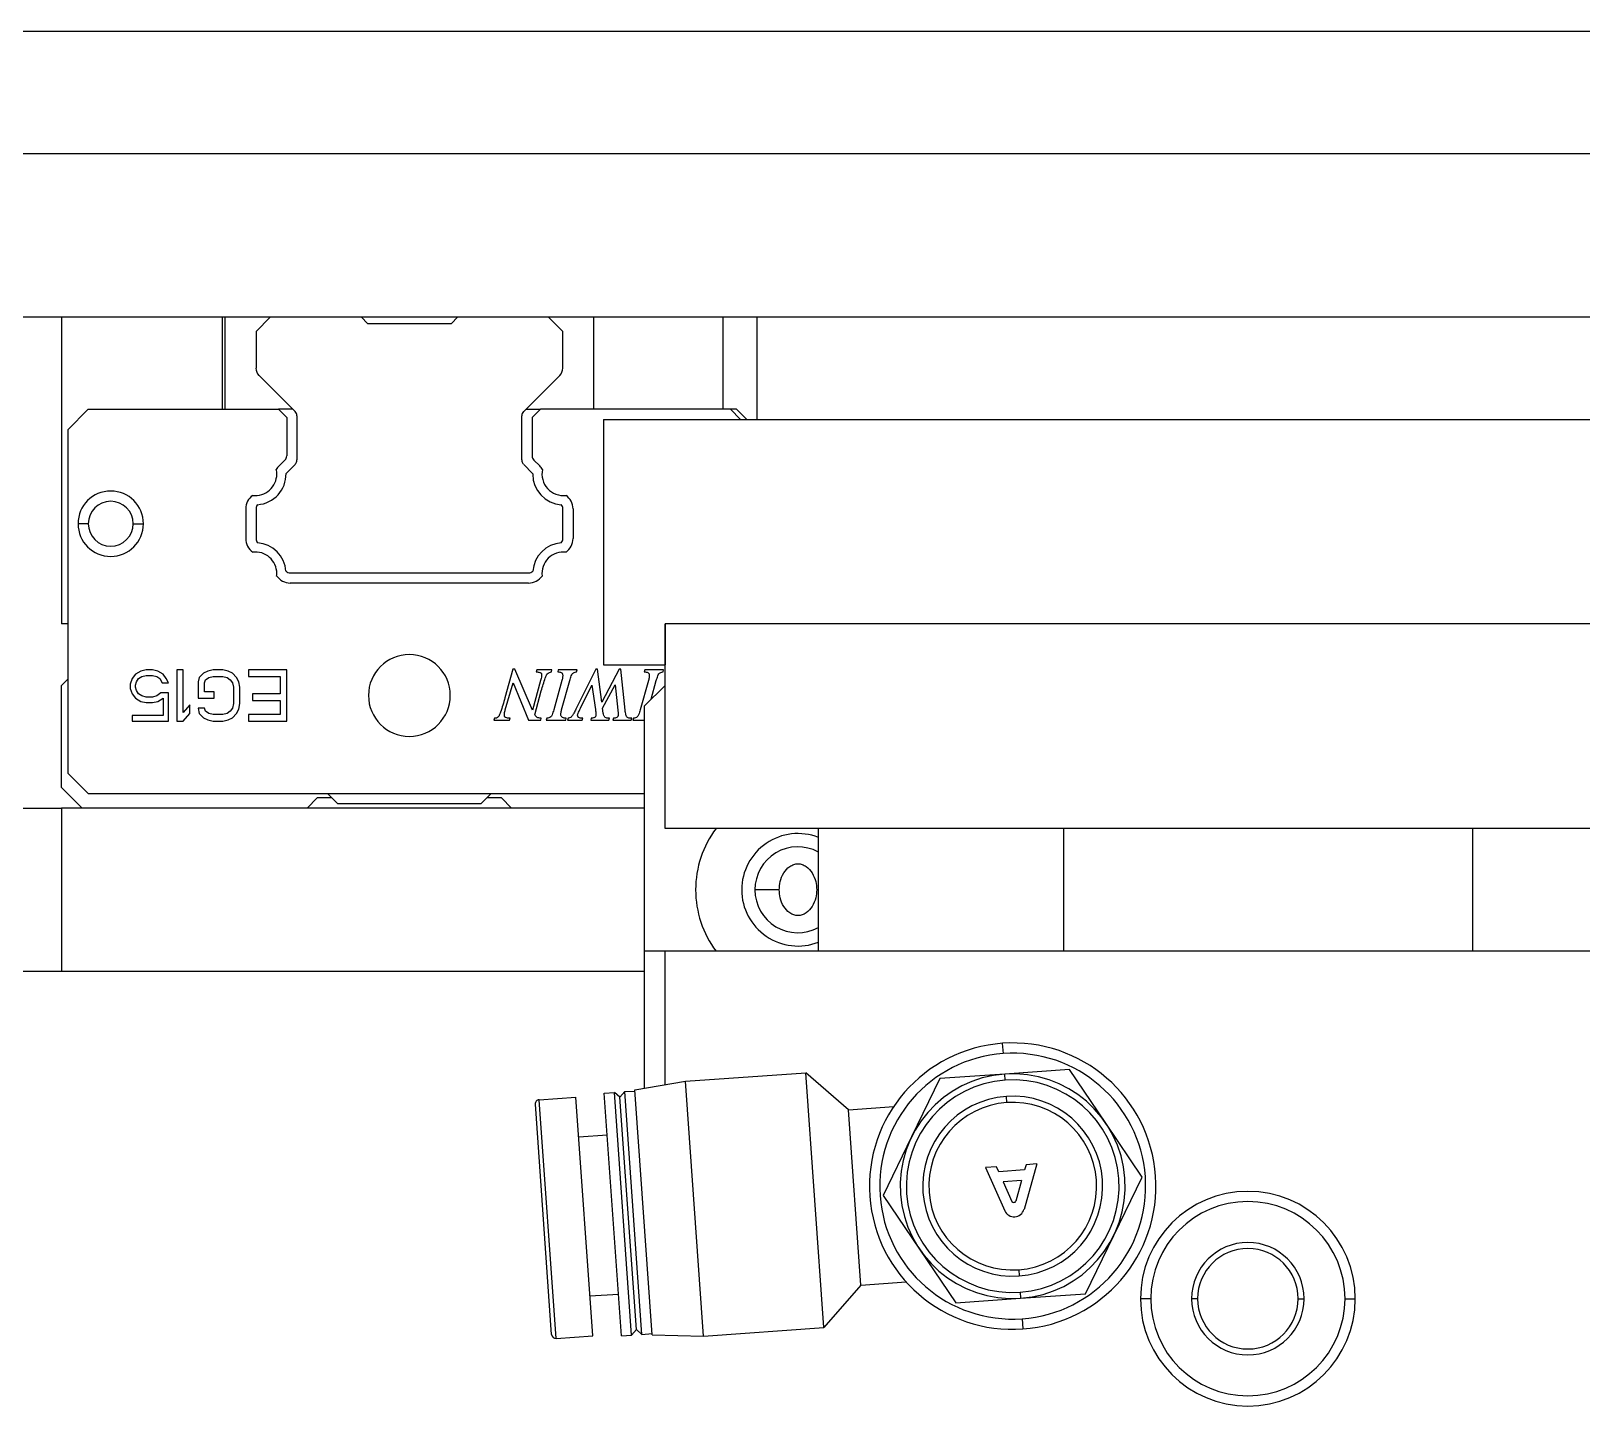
# Model space of a CAD drawing. Header units: millimetres. Extents: x 914 to 910632, y -176 to 682692.
# Drawn here: x 2381.219 to 2382.413, y 1909.503 to 1910.562 of the extents above; entities that cross this region are included whole.
import ezdxf

# ---------------------------------------------------------------- set-up
doc = ezdxf.new("R2010")
doc.units = ezdxf.units.MM

msp = doc.modelspace()

# ---------------------------------------------------------------- linework, layer by layer
at = {"color": 7, "linetype": 'Continuous'}
for p, q in [((2380.0924, 1910.5621), (2385.2899, 1910.5621)), ((2383.7936, 1910.4676), (2381.0531, 1910.4676)), ((2383.7936, 1910.3416), (2381.0531, 1910.3416)), ((2381.2421, 1910.3416), (2381.2421, 1910.1054)), ((2381.3681, 1910.2708), (2381.3681, 1910.3416)), ((2381.3918, 1910.3306), (2381.4028, 1910.3416)), ((2381.4729, 1910.3416), (2381.4028, 1910.3416)), ((2381.4729, 1910.3416), (2381.4776, 1910.3369)), ((2381.4776, 1910.3369), (2381.5422, 1910.3369)), ((2381.5422, 1910.3369), (2381.5469, 1910.3416)), ((2381.617, 1910.3416), (2381.5469, 1910.3416)), ((2381.617, 1910.3416), (2381.628, 1910.3306)), ((2381.6516, 1910.3416), (2381.6516, 1910.2708)), ((2381.7776, 1910.2629), (2381.7776, 1910.3416)), ((2381.3918, 1910.3306), (2381.3918, 1910.3024)), ((2381.628, 1910.3024), (2381.628, 1910.3306)), ((2381.4219, 1910.269), (2381.3941, 1910.2968)), ((2381.6257, 1910.2968), (2381.5979, 1910.269)), ((2381.2469, 1910.255), (2381.2626, 1910.2708)), ((2381.2626, 1910.2708), (2381.409, 1910.2708)), ((2381.409, 1910.2708), (2381.4154, 1910.2644)), ((2381.4201, 1910.2708), (2381.409, 1910.2708)), ((2381.4154, 1910.2644), (2381.4154, 1910.2349)), ((2381.4233, 1910.2657), (2381.4233, 1910.2317)), ((2381.5965, 1910.2317), (2381.5965, 1910.2657)), ((2381.5997, 1910.2708), (2381.6108, 1910.2708)), ((2381.6044, 1910.2644), (2381.6108, 1910.2708)), ((2381.6044, 1910.2644), (2381.6044, 1910.2349)), ((2381.7572, 1910.2708), (2381.6108, 1910.2708)), ((2381.6595, 1910.2629), (2383.1873, 1910.2629)), ((2381.6595, 1910.2629), (2381.6595, 1910.0739)), ((2381.7572, 1910.2708), (2381.765, 1910.2629)), ((2381.7619, 1910.2708), (2381.7572, 1910.2708)), ((2381.7619, 1910.2708), (2381.7698, 1910.2629)), ((2381.2469, 1910.255), (2381.2469, 1909.9904)), ((2381.414, 1910.2316), (2381.4095, 1910.2271)), ((2381.4149, 1910.2214), (2381.4219, 1910.2283)), ((2381.6048, 1910.2214), (2381.5979, 1910.2283)), ((2381.6103, 1910.2271), (2381.6058, 1910.2316)), ((2381.6049, 1910.2214), (2381.6048, 1910.2208)), ((2381.3839, 1910.1941), (2381.3839, 1910.1711)), ((2381.3918, 1910.1941), (2381.3918, 1910.1711)), ((2381.628, 1910.1711), (2381.628, 1910.1941)), ((2381.6359, 1910.1941), (2381.6359, 1910.1711)), ((2381.2626, 1910.1826), (2381.2547, 1910.1826)), ((2381.2973, 1910.1826), (2381.3051, 1910.1826)), ((2381.4181, 1910.1448), (2381.6017, 1910.1448)), ((2381.6017, 1910.1369), (2381.4181, 1910.1369)), ((2381.2469, 1910.1054), (2381.2421, 1910.1054)), ((2383.14, 1910.1054), (2381.7068, 1910.1054)), ((2381.7068, 1910.1054), (2381.7068, 1910.0739)), ((2381.7068, 1909.9479), (2381.7068, 1910.1054)), ((2381.303, 1910.0691), (2381.2989, 1910.0666)), ((2381.3071, 1910.07), (2381.303, 1910.0691)), ((2381.312, 1910.07), (2381.3071, 1910.07)), ((2381.3161, 1910.0691), (2381.312, 1910.07)), ((2381.3202, 1910.0666), (2381.3161, 1910.0691)), ((2381.3309, 1910.07), (2381.3309, 1910.0306)), ((2381.3358, 1910.07), (2381.3309, 1910.07)), ((2381.3358, 1910.0373), (2381.3358, 1910.07)), ((2381.3547, 1910.0691), (2381.3514, 1910.0674)), ((2381.3588, 1910.07), (2381.3547, 1910.0691)), ((2381.3662, 1910.07), (2381.3588, 1910.07)), ((2381.3703, 1910.0691), (2381.3662, 1910.07)), ((2381.3736, 1910.0674), (2381.3703, 1910.0691)), ((2381.3859, 1910.07), (2381.3859, 1910.0649)), ((2381.4154, 1910.07), (2381.3859, 1910.07)), ((2381.4154, 1910.0306), (2381.4154, 1910.07)), ((2381.5896, 1910.0706), (2381.5835, 1910.0485)), ((2381.5912, 1910.0706), (2381.5896, 1910.0706)), ((2381.6046, 1910.039), (2381.5912, 1910.0706)), ((2381.608, 1910.07), (2381.6076, 1910.0685)), ((2381.6197, 1910.07), (2381.608, 1910.07)), ((2381.6193, 1910.0685), (2381.6197, 1910.07)), ((2381.6245, 1910.07), (2381.6241, 1910.0685)), ((2381.6391, 1910.07), (2381.6245, 1910.07)), ((2381.6535, 1910.0706), (2381.6381, 1910.0398)), ((2381.6386, 1910.0685), (2381.6391, 1910.07)), ((2381.6547, 1910.0706), (2381.6535, 1910.0706)), ((2381.6581, 1910.0452), (2381.6547, 1910.0706)), ((2381.6714, 1910.0706), (2381.6581, 1910.0452)), ((2381.6595, 1910.0739), (2381.7068, 1910.0739)), ((2381.6726, 1910.0706), (2381.6714, 1910.0706)), ((2381.6761, 1910.0389), (2381.6726, 1910.0706)), ((2381.6912, 1910.07), (2381.6908, 1910.0685)), ((2381.7057, 1910.07), (2381.6912, 1910.07)), ((2381.7053, 1910.0685), (2381.7057, 1910.07)), ((2381.2421, 1910.0581), (2381.2469, 1910.0629)), ((2381.2421, 1909.9794), (2381.2421, 1910.0581)), ((2381.2964, 1910.0633), (2381.2948, 1910.0591)), ((2381.2948, 1910.0591), (2381.2948, 1910.0557)), ((2381.2989, 1910.0666), (2381.2964, 1910.0633)), ((2381.2989, 1910.0582), (2381.2997, 1910.0607)), ((2381.2989, 1910.0566), (2381.2989, 1910.0582)), ((2381.2997, 1910.054), (2381.2989, 1910.0566)), ((2381.2997, 1910.0607), (2381.3014, 1910.0633)), ((2381.3014, 1910.0633), (2381.3038, 1910.0649)), ((2381.3038, 1910.0649), (2381.3071, 1910.0658)), ((2381.3071, 1910.0658), (2381.312, 1910.0658)), ((2381.312, 1910.0658), (2381.3153, 1910.0649)), ((2381.3153, 1910.0649), (2381.3178, 1910.0633)), ((2381.3178, 1910.0633), (2381.3194, 1910.0599)), ((2381.3194, 1910.0599), (2381.3243, 1910.0599)), ((2381.3227, 1910.0633), (2381.3202, 1910.0666)), ((2381.3243, 1910.0599), (2381.3227, 1910.0633)), ((2381.3481, 1910.0641), (2381.3473, 1910.0607)), ((2381.3473, 1910.0607), (2381.3473, 1910.0482)), ((2381.3514, 1910.0674), (2381.3481, 1910.0641)), ((2381.3522, 1910.0599), (2381.353, 1910.0624)), ((2381.3522, 1910.0532), (2381.3522, 1910.0599)), ((2381.353, 1910.0624), (2381.3555, 1910.0641)), ((2381.3555, 1910.0641), (2381.3588, 1910.0649)), ((2381.3588, 1910.0649), (2381.3662, 1910.0649)), ((2381.3662, 1910.0649), (2381.3695, 1910.0641)), ((2381.3695, 1910.0641), (2381.3719, 1910.0624)), ((2381.3719, 1910.0624), (2381.3736, 1910.0599)), ((2381.3768, 1910.0641), (2381.3736, 1910.0674)), ((2381.3736, 1910.0599), (2381.3744, 1910.0566)), ((2381.3744, 1910.0566), (2381.3744, 1910.044)), ((2381.3785, 1910.0607), (2381.3768, 1910.0641)), ((2381.3793, 1910.0566), (2381.3785, 1910.0607)), ((2381.3793, 1910.044), (2381.3793, 1910.0566)), ((2381.3859, 1910.0649), (2381.4105, 1910.0649)), ((2381.4105, 1910.0649), (2381.4105, 1910.0515)), ((2381.5837, 1910.0393), (2381.5897, 1910.0601)), ((2381.5897, 1910.0601), (2381.6015, 1910.0312)), ((2381.6109, 1910.0618), (2381.6046, 1910.039)), ((2381.6273, 1910.0618), (2381.621, 1910.0393)), ((2381.6271, 1910.0393), (2381.6334, 1910.0618)), ((2381.6417, 1910.0406), (2381.6505, 1910.0583)), ((2381.6505, 1910.0583), (2381.6532, 1910.0394)), ((2381.6587, 1910.0406), (2381.6683, 1910.0584)), ((2381.6683, 1910.0584), (2381.6704, 1910.0389)), ((2381.694, 1910.0618), (2381.6877, 1910.0393)), ((2381.7068, 1910.0581), (2381.691, 1910.0424)), ((2381.696, 1910.0474), (2381.7, 1910.0618)), ((2381.2948, 1910.0557), (2381.2964, 1910.0515)), ((2381.2964, 1910.0515), (2381.2989, 1910.0482)), ((2381.2989, 1910.0482), (2381.303, 1910.0457)), ((2381.3014, 1910.0515), (2381.2997, 1910.054)), ((2381.3038, 1910.0499), (2381.3014, 1910.0515)), ((2381.303, 1910.0457), (2381.3071, 1910.0448)), ((2381.3071, 1910.049), (2381.3038, 1910.0499)), ((2381.312, 1910.049), (2381.3071, 1910.049)), ((2381.3071, 1910.0448), (2381.312, 1910.0448)), ((2381.3153, 1910.0499), (2381.312, 1910.049)), ((2381.312, 1910.0448), (2381.3161, 1910.0457)), ((2381.3186, 1910.0524), (2381.3153, 1910.0499)), ((2381.3161, 1910.0457), (2381.3202, 1910.0482)), ((2381.3243, 1910.0524), (2381.3186, 1910.0524)), ((2381.3202, 1910.0482), (2381.3202, 1910.0348)), ((2381.3243, 1910.0306), (2381.3243, 1910.0524)), ((2381.3473, 1910.0482), (2381.3596, 1910.0482)), ((2381.3596, 1910.0532), (2381.3522, 1910.0532)), ((2381.3596, 1910.0482), (2381.3596, 1910.0532)), ((2381.3891, 1910.0515), (2381.3891, 1910.0465)), ((2381.4105, 1910.0515), (2381.3891, 1910.0515)), ((2381.3891, 1910.0465), (2381.4105, 1910.0465)), ((2381.4105, 1910.0465), (2381.4105, 1910.0356)), ((2381.6064, 1910.0353), (2381.6115, 1910.0539)), ((2381.3202, 1910.0348), (2381.2964, 1910.0348)), ((2381.2964, 1910.0348), (2381.2964, 1910.0306)), ((2381.3407, 1910.0432), (2381.3358, 1910.0373)), ((2381.3358, 1910.0306), (2381.3407, 1910.0364)), ((2381.3407, 1910.0364), (2381.3407, 1910.0432)), ((2381.3522, 1910.0406), (2381.3473, 1910.0406)), ((2381.3473, 1910.0406), (2381.3481, 1910.0364)), ((2381.3481, 1910.0364), (2381.3514, 1910.0331)), ((2381.3514, 1910.0331), (2381.3547, 1910.0314)), ((2381.353, 1910.0381), (2381.3522, 1910.0406)), ((2381.3555, 1910.0364), (2381.353, 1910.0381)), ((2381.3588, 1910.0356), (2381.3555, 1910.0364)), ((2381.3662, 1910.0356), (2381.3588, 1910.0356)), ((2381.3695, 1910.0364), (2381.3662, 1910.0356)), ((2381.3719, 1910.0381), (2381.3695, 1910.0364)), ((2381.3703, 1910.0314), (2381.3736, 1910.0331)), ((2381.3736, 1910.0406), (2381.3719, 1910.0381)), ((2381.3744, 1910.044), (2381.3736, 1910.0406)), ((2381.3736, 1910.0331), (2381.3768, 1910.0364)), ((2381.3768, 1910.0364), (2381.3785, 1910.0398)), ((2381.3785, 1910.0398), (2381.3793, 1910.044)), ((2381.4105, 1910.0356), (2381.3859, 1910.0356)), ((2381.3859, 1910.0356), (2381.3859, 1910.0306)), ((2381.5755, 1910.0327), (2381.575, 1910.0312)), ((2381.587, 1910.0312), (2381.5874, 1910.0327)), ((2381.611, 1910.0312), (2381.6114, 1910.0327)), ((2381.6157, 1910.0327), (2381.6153, 1910.0312)), ((2381.6303, 1910.0312), (2381.6307, 1910.0327)), ((2381.6321, 1910.0327), (2381.6317, 1910.0312)), ((2381.643, 1910.0312), (2381.6434, 1910.0327)), ((2381.6499, 1910.0327), (2381.6495, 1910.0312)), ((2381.6592, 1910.0367), (2381.6587, 1910.0406)), ((2381.6636, 1910.0312), (2381.6641, 1910.0327)), ((2381.667, 1910.0327), (2381.6666, 1910.0312)), ((2381.6807, 1910.0312), (2381.6812, 1910.0327)), ((2381.6824, 1910.0327), (2381.6819, 1910.0312)), ((2381.691, 1909.8534), (2381.691, 1910.0424)), ((2381.2964, 1910.0306), (2381.3243, 1910.0306)), ((2381.3309, 1910.0306), (2381.3358, 1910.0306)), ((2381.3547, 1910.0314), (2381.3588, 1910.0306)), ((2381.3588, 1910.0306), (2381.3662, 1910.0306)), ((2381.3662, 1910.0306), (2381.3703, 1910.0314)), ((2381.3859, 1910.0306), (2381.4154, 1910.0306)), ((2381.575, 1910.0312), (2381.587, 1910.0312)), ((2381.6015, 1910.0312), (2381.611, 1910.0312)), ((2381.6153, 1910.0312), (2381.6303, 1910.0312)), ((2381.6317, 1910.0312), (2381.643, 1910.0312)), ((2381.6495, 1910.0312), (2381.6636, 1910.0312)), ((2381.6666, 1910.0312), (2381.6807, 1910.0312)), ((2381.6819, 1910.0312), (2381.691, 1910.0312)), ((2381.2626, 1909.9747), (2381.2469, 1909.9904)), ((2381.2579, 1909.9636), (2381.2421, 1909.9794)), ((2381.2626, 1909.9747), (2381.691, 1909.9747)), ((2381.4548, 1909.9668), (2381.4469, 1909.9747)), ((2381.5729, 1909.9747), (2381.565, 1909.9668)), ((2381.1949, 1909.9636), (2381.2421, 1909.9636)), ((2381.2421, 1909.9636), (2381.2421, 1909.8376)), ((2381.691, 1909.9636), (2381.2421, 1909.9636)), ((2381.439, 1909.9715), (2381.4311, 1909.9636)), ((2381.45, 1909.9715), (2381.439, 1909.9715)), ((2381.565, 1909.9668), (2381.4548, 1909.9668)), ((2381.5808, 1909.9715), (2381.5697, 1909.9715)), ((2381.5886, 1909.9636), (2381.5808, 1909.9715)), ((2383.14, 1909.9479), (2381.7068, 1909.9479)), ((2381.8249, 1909.8534), (2381.8249, 1909.9479)), ((2382.0139, 1909.8534), (2382.0139, 1909.9479)), ((2382.3289, 1909.8534), (2382.3289, 1909.9479)), ((2381.7947, 1909.9006), (2381.7761, 1909.9006)), ((2381.691, 1909.7477), (2381.691, 1909.8534)), ((2381.7068, 1909.8534), (2381.691, 1909.8534)), ((2381.7068, 1909.7504), (2381.7068, 1909.8534)), ((2382.2738, 1909.8534), (2381.7068, 1909.8534)), ((2382.2785, 1909.8534), (2382.2738, 1909.8534)), ((2382.332, 1909.8534), (2382.2785, 1909.8534)), ((2382.3383, 1909.8534), (2382.332, 1909.8534)), ((2382.5084, 1909.8534), (2382.3383, 1909.8534)), ((2381.2421, 1909.8376), (2381.1949, 1909.8376)), ((2381.691, 1909.8376), (2381.2421, 1909.8376)), ((2381.9673, 1909.7744), (2381.9667, 1909.7822)), ((2381.7225, 1909.7531), (2381.8152, 1909.7597)), ((2381.829, 1909.5633), (2381.8152, 1909.7597)), ((2381.848, 1909.7312), (2381.8152, 1909.7597)), ((2381.9684, 1909.7587), (2381.9185, 1909.7552)), ((2382.0183, 1909.7622), (2381.9684, 1909.7587)), ((2381.9687, 1909.754), (2381.9684, 1909.7587)), ((2382.0463, 1909.7208), (2382.0183, 1909.7622)), ((2381.6835, 1909.7464), (2381.7225, 1909.7531)), ((2381.6968, 1909.5579), (2381.6835, 1909.7464)), ((2381.7364, 1909.5568), (2381.7225, 1909.7531)), ((2381.9185, 1909.7552), (2381.8966, 1909.7102)), ((2381.6194, 1909.558), (2381.6069, 1909.7355)), ((2381.6098, 1909.7389), (2381.6381, 1909.7409)), ((2381.6228, 1909.555), (2381.6098, 1909.7389)), ((2381.6511, 1909.557), (2381.6381, 1909.7409)), ((2381.66, 1909.744), (2381.6678, 1909.7445)), ((2381.6732, 1909.557), (2381.66, 1909.744)), ((2381.681, 1909.5576), (2381.6678, 1909.7445)), ((2381.672, 1909.7409), (2381.6678, 1909.7445)), ((2381.672, 1909.7409), (2381.6757, 1909.7451)), ((2381.6847, 1909.5618), (2381.672, 1909.7409)), ((2381.6757, 1909.7451), (2381.6835, 1909.7456)), ((2381.6889, 1909.5581), (2381.6757, 1909.7451)), ((2381.97, 1909.7367), (2381.9696, 1909.7414)), ((2381.848, 1909.7312), (2381.883, 1909.7337)), ((2381.8575, 1909.5961), (2381.848, 1909.7312)), ((2381.6403, 1909.7102), (2381.6623, 1909.7118)), ((2381.8966, 1909.7102), (2381.8747, 1909.6652)), ((2382.0743, 1909.6793), (2382.0463, 1909.7208)), ((2381.962, 1909.6872), (2381.9536, 1909.6866)), ((2381.9536, 1909.6866), (2381.9684, 1909.6534)), ((2381.9637, 1909.6833), (2381.962, 1909.6872)), ((2381.9932, 1909.6894), (2381.9832, 1909.6544)), ((2381.9848, 1909.6888), (2381.9837, 1909.6848)), ((2381.9932, 1909.6894), (2381.9848, 1909.6888)), ((2381.9837, 1909.6848), (2381.9637, 1909.6833)), ((2381.9814, 1909.6767), (2381.9671, 1909.6757)), ((2381.9671, 1909.6757), (2381.9739, 1909.6605)), ((2381.9814, 1909.6767), (2381.9768, 1909.6607)), ((2382.0524, 1909.6344), (2382.0743, 1909.6793)), ((2381.8747, 1909.6652), (2381.9027, 1909.6238)), ((2382.0305, 1909.5894), (2382.0524, 1909.6344)), ((2381.9027, 1909.6238), (2381.9307, 1909.5823)), ((2381.9791, 1909.6079), (2381.9794, 1909.6031)), ((2381.8575, 1909.5961), (2381.829, 1909.5633)), ((2381.8575, 1909.5961), (2381.8925, 1909.5986)), ((2381.6489, 1909.5877), (2381.6709, 1909.5892)), ((2381.9307, 1909.5823), (2381.9806, 1909.5859)), ((2381.9803, 1909.5906), (2381.9806, 1909.5859)), ((2381.9806, 1909.5859), (2382.0305, 1909.5894)), ((2382.0808, 1909.5856), (2382.073, 1909.5856)), ((2382.2305, 1909.5856), (2382.2383, 1909.5856)), ((2381.9817, 1909.5702), (2381.9823, 1909.5623)), ((2381.6228, 1909.555), (2381.6511, 1909.557)), ((2381.6732, 1909.557), (2381.681, 1909.5576)), ((2381.6847, 1909.5618), (2381.681, 1909.5576)), ((2381.6847, 1909.5618), (2381.6889, 1909.5581)), ((2381.6889, 1909.5581), (2381.6968, 1909.5587)), ((2381.6968, 1909.5579), (2381.7364, 1909.5568)), ((2381.7364, 1909.5568), (2381.829, 1909.5633))]:
    msp.add_line(p, q, dxfattribs=at)
at = {"color": 8, "linetype": 'Continuous'}
for p, q in [((2381.366, 1910.2708), (2381.366, 1910.3416)), ((2381.7516, 1910.2708), (2381.7516, 1910.3416)), ((2381.8236, 1909.9006), (2381.8249, 1909.9006)), ((2382.1169, 1909.5856), (2382.1123, 1909.5856)), ((2382.1944, 1909.5856), (2382.199, 1909.5856))]:
    msp.add_line(p, q, dxfattribs=at)
at = {"color": 7, "linetype": 'Continuous'}
for centre, radius, start, end in [((2381.3996, 1910.3024), 0.00788, 180.0032, 225), ((2381.6201, 1910.3024), 0.00788, 315, 0), ((2381.4185, 1910.2657), 0.00473, 0, 45), ((2381.6012, 1910.2657), 0.00473, 135, 180), ((2381.4184, 1910.2182), 0.0126, 135.0001, 150.5643), ((2381.3913, 1910.2208), 0.0165, 0, 12.4665), ((2381.4107, 1910.2349), 0.00473, 315, 0), ((2381.4185, 1910.2317), 0.00473, 315.0001, 0), ((2381.6012, 1910.2317), 0.00473, 180, 224.9999), ((2381.6091, 1910.2349), 0.00473, 180, 224.9999), ((2381.6014, 1910.2182), 0.0126, 29.4352, 44.9999), ((2381.6285, 1910.2208), 0.0165, 167.5339, 277.0266), ((2381.3913, 1910.2208), 0.0165, 262.9734, 0), ((2381.3913, 1910.2208), 0.0236, 274.1077, 1.3442), ((2381.6285, 1910.2208), 0.0236, 179.9971, 265.8923), ((2381.2799, 1910.1826), 0.0252, 0, 180), ((2381.2799, 1910.1826), 0.0173, 0, 180), ((2381.3965, 1910.1941), 0.0126, 124.8756, 180), ((2381.6233, 1910.1941), 0.0126, 0.0003, 55.1244), ((2381.3965, 1910.1941), 0.00472, 137.6019, 180), ((2381.6233, 1910.1941), 0.00472, 359.9977, 42.3981), ((2381.2799, 1910.1826), 0.0252, 180, 0), ((2381.2799, 1910.1826), 0.0173, 180, 0), ((2381.3965, 1910.1711), 0.0126, 180.0011, 235.1244), ((2381.3965, 1910.1711), 0.00472, 180.005, 222.3981), ((2381.3913, 1910.1443), 0.0236, 4.1077, 85.8923), ((2381.6285, 1910.1443), 0.0236, 94.1077, 175.8923), ((2381.6233, 1910.1711), 0.00472, 317.6019, 360), ((2381.6233, 1910.1711), 0.0126, 304.8756, 359.9998), ((2381.3913, 1910.1443), 0.0165, 0, 97.0266), ((2381.6285, 1910.1443), 0.0165, 82.9734, 187.0266), ((2381.3913, 1910.1443), 0.0165, 352.9734, 0), ((2381.4181, 1910.1495), 0.0126, 214.8756, 270), ((2381.4181, 1910.1495), 0.00473, 227.6019, 270), ((2381.6017, 1910.1495), 0.00473, 270, 312.3981), ((2381.6017, 1910.1495), 0.0126, 270, 325.1244), ((2381.5099, 1910.0503), 0.0315, 0, 180), ((2381.5099, 1910.0503), 0.0315, 180, 0), ((2381.8091, 1909.9006), 0.0788, 143.1301, 180), ((2381.8091, 1909.9006), 0.0433, 68.6763, 180), ((2381.8091, 1909.9006), 0.0331, 61.5631, 180), ((2381.8091, 1909.9006), 0.0788, 180, 216.8699), ((2381.8091, 1909.9006), 0.0433, 180, 291.3237), ((2381.8091, 1909.9006), 0.0331, 180, 298.4369), ((2381.9745, 1909.6723), 0.1103, 94.0439, 274.0439), ((2381.9745, 1909.6723), 0.1103, 274.0439, 94.0439), ((2381.9745, 1909.6723), 0.1024, 94.0439, 274.0439), ((2381.9745, 1909.6723), 0.1024, 274.0439, 94.0439), ((2381.9745, 1909.6723), 0.0866, 94.0439, 274.0439), ((2381.9745, 1909.6723), 0.0866, 274.0439, 94.0439), ((2381.9745, 1909.6723), 0.0819, 94.0439, 274.0439), ((2381.9745, 1909.6723), 0.0819, 274.0439, 94.0439), ((2381.61, 1909.7357), 0.00315, 94.0439, 184.0439), ((2381.9745, 1909.6723), 0.0693, 94.0439, 274.0439), ((2381.9745, 1909.6723), 0.0646, 94.0439, 274.0439), ((2381.9745, 1909.6723), 0.0693, 274.0439, 94.0439), ((2381.9745, 1909.6723), 0.0646, 274.0439, 94.0439), ((2382.1556, 1909.5856), 0.0827, 0, 180), ((2381.9756, 1909.6566), 0.00788, 204.0439, 344.0439), ((2381.9753, 1909.6612), 0.00157, 204.0439, 344.0439), ((2382.1556, 1909.5856), 0.0748, 0, 180), ((2382.1556, 1909.5856), 0.0433, 0, 180), ((2382.1556, 1909.5856), 0.0387, 0, 180), ((2382.1556, 1909.5856), 0.0827, 180, 0), ((2382.1556, 1909.5856), 0.0748, 180, 0), ((2382.1556, 1909.5856), 0.0433, 180, 0), ((2382.1556, 1909.5856), 0.0387, 180, 0), ((2381.6226, 1909.5582), 0.00315, 184.0439, 274.0439)]:
    msp.add_arc(centre, radius, start, end, dxfattribs=at)
for points, knots in [([(2381.6076, 1910.0685), (2381.6085, 1910.0684), (2381.6097, 1910.0683), (2381.611, 1910.0678), (2381.6113, 1910.0675), (2381.6115, 1910.0674)], [0, 0, 0, 0, 0.687606, 0.864827, 1, 1, 1, 1]), ([(2381.6161, 1910.0669), (2381.6166, 1910.0674), (2381.6175, 1910.0682), (2381.6188, 1910.0684), (2381.6193, 1910.0685)], [0, 0, 0, 0, 0.560386, 1, 1, 1, 1]), ([(2381.6241, 1910.0685), (2381.6246, 1910.0685), (2381.6255, 1910.0684), (2381.6267, 1910.068), (2381.6275, 1910.0675), (2381.6277, 1910.0671), (2381.6278, 1910.0669)], [0, 0, 0, 0, 0.369685, 0.656194, 0.837124, 1, 1, 1, 1]), ([(2381.6353, 1910.0669), (2381.6355, 1910.0671), (2381.6359, 1910.0676), (2381.637, 1910.0682), (2381.638, 1910.0684), (2381.6386, 1910.0685)], [0, 0, 0, 0, 0.2285646, 0.489438, 1, 1, 1, 1]), ([(2381.6908, 1910.0685), (2381.6913, 1910.0685), (2381.6922, 1910.0684), (2381.6934, 1910.068), (2381.6941, 1910.0675), (2381.6944, 1910.0671), (2381.6945, 1910.0669)], [0, 0, 0, 0, 0.369685, 0.656194, 0.837124, 1, 1, 1, 1]), ([(2381.702, 1910.0669), (2381.7022, 1910.0671), (2381.7026, 1910.0676), (2381.7037, 1910.0682), (2381.7047, 1910.0684), (2381.7053, 1910.0685)], [0, 0, 0, 0, 0.228564, 0.489438, 1, 1, 1, 1]), ([(2381.6115, 1910.0674), (2381.6115, 1910.0673), (2381.6116, 1910.0671), (2381.6117, 1910.0668), (2381.6118, 1910.0661), (2381.6116, 1910.0644), (2381.6112, 1910.0629), (2381.6109, 1910.0618)], [0, 0, 0, 0, 0.0466286, 0.1041725, 0.174546, 0.3961842, 1, 1, 1, 1]), ([(2381.6115, 1910.0539), (2381.6124, 1910.0572), (2381.6136, 1910.0613), (2381.6152, 1910.0654), (2381.6157, 1910.0665), (2381.616, 1910.0668), (2381.6161, 1910.0669)], [0, 0, 0, 0, 0.739867, 0.91964, 0.966319, 1, 1, 1, 1]), ([(2381.6278, 1910.0669), (2381.6279, 1910.0665), (2381.628, 1910.0658), (2381.6279, 1910.0641), (2381.6276, 1910.0627), (2381.6273, 1910.0618)], [0, 0, 0, 0, 0.1955236, 0.4529518, 1, 1, 1, 1]), ([(2381.6334, 1910.0618), (2381.6337, 1910.063), (2381.6342, 1910.0648), (2381.635, 1910.0664), (2381.6353, 1910.0669)], [0, 0, 0, 0, 0.670747, 1, 1, 1, 1]), ([(2381.6945, 1910.0669), (2381.6945, 1910.0665), (2381.6947, 1910.0658), (2381.6946, 1910.0641), (2381.6942, 1910.0627), (2381.694, 1910.0618)], [0, 0, 0, 0, 0.195524, 0.452952, 1, 1, 1, 1]), ([(2381.7, 1910.0618), (2381.7004, 1910.063), (2381.7009, 1910.0648), (2381.7017, 1910.0664), (2381.702, 1910.0669)], [0, 0, 0, 0, 0.670747, 1, 1, 1, 1]), ([(2381.5835, 1910.0485), (2381.5824, 1910.0448), (2381.5811, 1910.0402), (2381.5794, 1910.0355), (2381.5788, 1910.0344), (2381.5786, 1910.0341), (2381.5785, 1910.034)], [0, 0, 0, 0, 0.753171, 0.92824, 0.971186, 1, 1, 1, 1]), ([(2381.5785, 1910.034), (2381.578, 1910.0336), (2381.5771, 1910.0328), (2381.576, 1910.0327), (2381.5755, 1910.0327)], [0, 0, 0, 0, 0.5526191, 1, 1, 1, 1]), ([(2381.5832, 1910.0341), (2381.5831, 1910.0344), (2381.583, 1910.0351), (2381.5831, 1910.0369), (2381.5835, 1910.0384), (2381.5837, 1910.0393)], [0, 0, 0, 0, 0.176373, 0.431185, 1, 1, 1, 1]), ([(2381.5874, 1910.0327), (2381.5868, 1910.0327), (2381.5857, 1910.0328), (2381.5845, 1910.0331), (2381.5838, 1910.0334), (2381.5834, 1910.0337), (2381.5833, 1910.034), (2381.5832, 1910.0341)], [0, 0, 0, 0, 0.397493, 0.69243, 0.81139, 0.911366, 1, 1, 1, 1]), ([(2381.6083, 1910.0334), (2381.6081, 1910.0335), (2381.6077, 1910.0337), (2381.607, 1910.0344), (2381.6066, 1910.035), (2381.6064, 1910.0353)], [0, 0, 0, 0, 0.2367596, 0.5037544, 1, 1, 1, 1]), ([(2381.6114, 1910.0327), (2381.6107, 1910.0328), (2381.6097, 1910.0329), (2381.6087, 1910.0332), (2381.6083, 1910.0334)], [0, 0, 0, 0, 0.62182, 1, 1, 1, 1]), ([(2381.6187, 1910.0338), (2381.6182, 1910.0335), (2381.6173, 1910.0329), (2381.6162, 1910.0327), (2381.6157, 1910.0327)], [0, 0, 0, 0, 0.521732, 1, 1, 1, 1]), ([(2381.621, 1910.0393), (2381.6207, 1910.038), (2381.6202, 1910.0363), (2381.6193, 1910.0345), (2381.6189, 1910.034), (2381.6187, 1910.0338)], [0, 0, 0, 0, 0.694556, 0.8718213, 1, 1, 1, 1]), ([(2381.6268, 1910.0344), (2381.6267, 1910.0347), (2381.6264, 1910.0354), (2381.6266, 1910.0371), (2381.6269, 1910.0384), (2381.6271, 1910.0393)], [0, 0, 0, 0, 0.196722, 0.453562, 1, 1, 1, 1]), ([(2381.6307, 1910.0327), (2381.6302, 1910.0327), (2381.6292, 1910.0328), (2381.628, 1910.0332), (2381.6272, 1910.0337), (2381.6269, 1910.0342), (2381.6268, 1910.0344)], [0, 0, 0, 0, 0.369418, 0.658958, 0.841196, 1, 1, 1, 1]), ([(2381.6354, 1910.0349), (2381.635, 1910.0343), (2381.6341, 1910.0333), (2381.6328, 1910.0328), (2381.6321, 1910.0327)], [0, 0, 0, 0, 0.530367, 1, 1, 1, 1]), ([(2381.6381, 1910.0398), (2381.6376, 1910.0387), (2381.6368, 1910.0371), (2381.6358, 1910.0355), (2381.6354, 1910.0349)], [0, 0, 0, 0, 0.633657, 1, 1, 1, 1]), ([(2381.6394, 1910.035), (2381.6394, 1910.0352), (2381.6395, 1910.0358), (2381.6397, 1910.0363), (2381.6398, 1910.0365)], [0, 0, 0, 0, 0.523442, 1, 1, 1, 1]), ([(2381.6404, 1910.0332), (2381.6402, 1910.0333), (2381.6399, 1910.0335), (2381.6395, 1910.0341), (2381.6395, 1910.0346), (2381.6394, 1910.035)], [0, 0, 0, 0, 0.271555, 0.536817, 1, 1, 1, 1]), ([(2381.6398, 1910.0365), (2381.64, 1910.0371), (2381.6406, 1910.0385), (2381.6413, 1910.0398), (2381.6417, 1910.0406)], [0, 0, 0, 0, 0.416567, 1, 1, 1, 1]), ([(2381.6434, 1910.0327), (2381.6427, 1910.0327), (2381.6417, 1910.0327), (2381.6408, 1910.033), (2381.6404, 1910.0332)], [0, 0, 0, 0, 0.629418, 1, 1, 1, 1]), ([(2381.653, 1910.0336), (2381.6529, 1910.0336), (2381.6527, 1910.0334), (2381.6523, 1910.0332), (2381.6513, 1910.0329), (2381.6505, 1910.0328), (2381.6499, 1910.0327)], [0, 0, 0, 0, 0.1107047, 0.2530794, 0.430947, 1, 1, 1, 1]), ([(2381.6536, 1910.0355), (2381.6536, 1910.0351), (2381.6536, 1910.0344), (2381.6532, 1910.0339), (2381.653, 1910.0336)], [0, 0, 0, 0, 0.600643, 1, 1, 1, 1]), ([(2381.6532, 1910.0394), (2381.6533, 1910.0388), (2381.6534, 1910.038), (2381.6535, 1910.0371), (2381.6535, 1910.0368)], [0, 0, 0, 0, 0.650906, 1, 1, 1, 1]), ([(2381.6535, 1910.0368), (2381.6536, 1910.0366), (2381.6536, 1910.0361), (2381.6536, 1910.0357), (2381.6536, 1910.0355)], [0, 0, 0, 0, 0.609618, 1, 1, 1, 1]), ([(2381.6607, 1910.0334), (2381.6605, 1910.0336), (2381.66, 1910.034), (2381.6595, 1910.0351), (2381.6593, 1910.0361), (2381.6592, 1910.0367)], [0, 0, 0, 0, 0.217891, 0.474971, 1, 1, 1, 1]), ([(2381.6641, 1910.0327), (2381.6633, 1910.0327), (2381.6622, 1910.0327), (2381.6611, 1910.0332), (2381.6607, 1910.0334)], [0, 0, 0, 0, 0.6162361, 1, 1, 1, 1]), ([(2381.6696, 1910.0333), (2381.6692, 1910.0331), (2381.6683, 1910.0327), (2381.6674, 1910.0327), (2381.667, 1910.0327)], [0, 0, 0, 0, 0.535435, 1, 1, 1, 1]), ([(2381.6707, 1910.0355), (2381.6707, 1910.0352), (2381.6707, 1910.0347), (2381.6704, 1910.0341), (2381.67, 1910.0336), (2381.6697, 1910.0334), (2381.6696, 1910.0333)], [0, 0, 0, 0, 0.304939, 0.576526, 0.783687, 1, 1, 1, 1]), ([(2381.6704, 1910.0389), (2381.6705, 1910.0385), (2381.6706, 1910.0378), (2381.6706, 1910.0371), (2381.6707, 1910.0368)], [0, 0, 0, 0, 0.616457, 1, 1, 1, 1]), ([(2381.6707, 1910.0368), (2381.6707, 1910.0366), (2381.6707, 1910.0361), (2381.6707, 1910.0356), (2381.6707, 1910.0355)], [0, 0, 0, 0, 0.597528, 1, 1, 1, 1]), ([(2381.6778, 1910.0334), (2381.6776, 1910.0335), (2381.6774, 1910.0337), (2381.677, 1910.0344), (2381.6764, 1910.0361), (2381.6762, 1910.0377), (2381.6761, 1910.0389)], [0, 0, 0, 0, 0.077812, 0.180815, 0.403167, 1, 1, 1, 1]), ([(2381.6812, 1910.0327), (2381.6804, 1910.0327), (2381.6792, 1910.0327), (2381.6782, 1910.0332), (2381.6778, 1910.0334)], [0, 0, 0, 0, 0.630356, 1, 1, 1, 1]), ([(2381.6854, 1910.0338), (2381.6849, 1910.0335), (2381.684, 1910.0329), (2381.6829, 1910.0327), (2381.6824, 1910.0327)], [0, 0, 0, 0, 0.521732, 1, 1, 1, 1]), ([(2381.6877, 1910.0393), (2381.6873, 1910.038), (2381.6868, 1910.0363), (2381.686, 1910.0345), (2381.6855, 1910.034), (2381.6854, 1910.0338)], [0, 0, 0, 0, 0.694556, 0.871821, 1, 1, 1, 1]), ([(2381.7947, 1909.9006), (2381.7948, 1909.9027), (2381.7951, 1909.9073), (2381.7978, 1909.9136), (2381.8017, 1909.9181), (2381.8058, 1909.9202), (2381.8091, 1909.9208), (2381.8125, 1909.9202), (2381.8165, 1909.9181), (2381.8204, 1909.9136), (2381.8231, 1909.9073), (2381.8234, 1909.9028), (2381.8236, 1909.9006)], [0, 0, 0, 0, 0.1154056, 0.2494016, 0.3743447, 0.4416157, 0.4997999, 0.5580463, 0.6254113, 0.7500426, 0.8843805, 1, 1, 1, 1]), ([(2381.8236, 1909.9006), (2381.8234, 1909.8985), (2381.8231, 1909.894), (2381.8204, 1909.8877), (2381.8166, 1909.8832), (2381.8125, 1909.8811), (2381.8092, 1909.8805), (2381.8058, 1909.8811), (2381.8017, 1909.8832), (2381.7979, 1909.8877), (2381.7951, 1909.894), (2381.7948, 1909.8985), (2381.7947, 1909.9006)], [0, 0, 0, 0, 0.11542, 0.249441, 0.374323, 0.441591, 0.499769, 0.557984, 0.625297, 0.750056, 0.884385, 1, 1, 1, 1])]:
    msp.add_open_spline(points, degree=3, knots=knots, dxfattribs=at)

doc.saveas('drawing.dxf')
